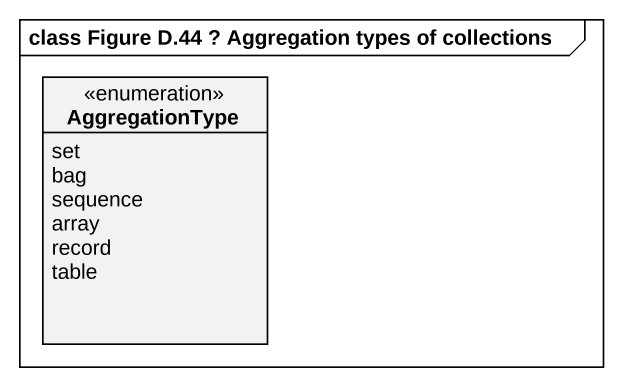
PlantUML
@startuml
mainframe class Figure D.44 ? Aggregation types of collections
hide circle
hide empty members
enum AggregationType {
  set
  bag
  sequence
  array
  record
  table
}
@enduml
